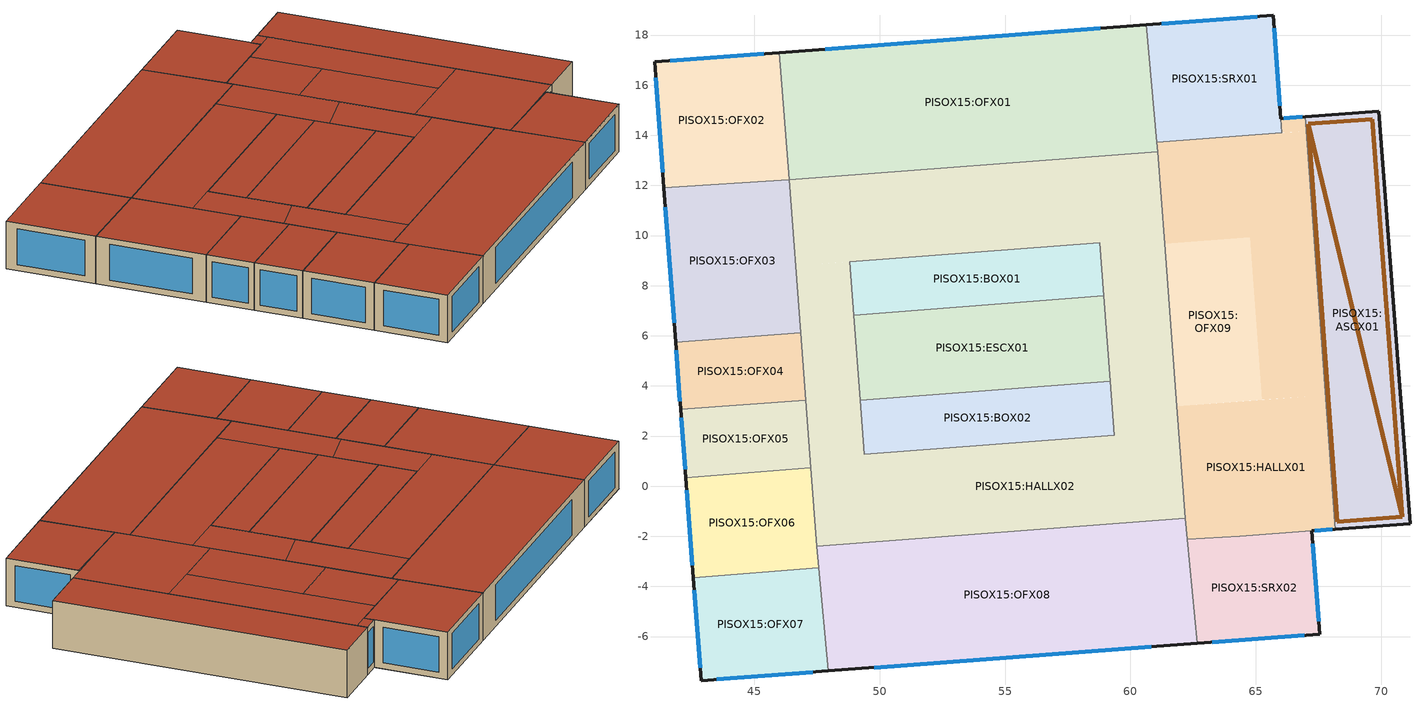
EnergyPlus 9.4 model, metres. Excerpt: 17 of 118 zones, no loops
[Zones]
PISOX15:BOX01
 floor to PISOX3to14:BOX01 (Gertrudis Floor_Reversed_Rev): 58.94,7.6 48.97,6.82 48.81,8.96 58.78,9.71 z10
 wall to PISOX15:HALLX02 (Tabique Interior_Sin_Aislacion): 58.94,7.6 58.78,9.71 48.81,8.96 48.97,6.82 z10:12.75
 wall to PISOX15:ESCX01 (Tabique Interior_Sin_Aislacion): 48.97,6.82 58.94,7.6 z10:12.75
 roof outside (CZ3 Non-Res Roof Ins Entirely above Deck R-19.9c.i. (3.5c.i.) U-.048 (.273)): 48.97,6.82 58.94,7.6 58.78,9.71 48.81,8.96 z12.75
PISOX15:HALLX02
 floor to PISOX3to14:HALLX02 (Gertrudis Floor_Reversed_Rev): 61.92,2.23 59.36,2.03 59,6.75 61.54,7.4 z10; 62.19,-1.29 49.65,-2.23 49.38,1.28 61.92,2.23 z10; 49.65,-2.23 47.48,-2.39 47.02,3.7 49.16,4.24 z10; 49.16,4.24 47.02,3.7 46.64,8.8 48.81,8.96 z10; 58.78,9.71 46.64,8.8 46.38,12.23 58.52,13.15 z10; 61.54,7.4 59,6.75 58.52,13.15 61.09,13.34 z10
 wall to PISOX15:HALLX01 (Tabique Interior_Sin_Aislacion): 61.36,9.67 61.09,13.34 / 62.19,-1.29 61.85,3.19 z10:12.75
 wall to PISOX15:OFX01 (Tabique Interior_Sin_Aislacion): 61.09,13.34 46.38,12.23 z10:12.75
 wall to PISOX15:OFX03 (Tabique Interior_Sin_Aislacion): 46.38,12.23 46.84,6.11 z10:12.75
 wall to PISOX15:OFX04 (Tabique Interior_Sin_Aislacion): 46.84,6.11 47.04,3.42 z10:12.75
 wall to PISOX15:OFX05 (Tabique Interior_Sin_Aislacion): 47.04,3.42 47.25,0.73 z10:12.75
 wall to PISOX15:OFX06 (Tabique Interior_Sin_Aislacion): 47.25,0.73 47.48,-2.39 z10:12.75
 wall to PISOX15:OFX08 (Tabique Interior_Sin_Aislacion): 47.48,-2.39 62.19,-1.29 z10:12.75
 wall to PISOX15:OFX09 (Tabique Interior_Sin_Aislacion): 61.85,3.19 61.36,9.67 z10:12.75
 wall to PISOX15:ESCX01 (Tabique Interior_Sin_Aislacion): 58.94,7.6 59.2,4.18 / 49.22,3.43 48.97,6.82 z10:12.75
 wall to PISOX15:BOX02 (Tabique Interior_Sin_Aislacion): 59.2,4.18 59.36,2.03 49.38,1.28 49.22,3.43 z10:12.75
 roof outside (CZ3 Non-Res Roof Ins Entirely above Deck R-19.9c.i. (3.5c.i.) U-.048 (.273)): 59.36,2.03 61.92,2.23 61.54,7.4 59,6.75 z12.75; 49.65,-2.23 62.19,-1.29 61.92,2.23 49.38,1.28 z12.75; 47.48,-2.39 49.65,-2.23 49.16,4.24 47.02,3.7 z12.75; 47.02,3.7 49.16,4.24 48.81,8.96 46.64,8.8 z12.75; 46.64,8.8 58.78,9.71 58.52,13.15 46.38,12.23 z12.75; 59,6.75 61.54,7.4 61.09,13.34 58.52,13.15 z12.75
PISOX15:HALLX01
 floor to PISOX3to14:HALLX01 (Gertrudis Floor_Reversed_Rev): 67.02,14.16 66.04,14.09 66,14.67 66.98,14.74 z10; 64.76,9.93 61.36,9.67 61.05,13.73 64.45,13.97 z10; 67.78,3.64 65.24,3.45 64.45,13.97 67.02,14.16 z10; 68.16,-1.72 64.35,-2 62.27,-2.12 62.19,-1.29 61.85,3.19 67.78,3.64 z10
 wall outside (CZ3 Non-Res Wall Steel-Framed R-13.1+R-4c.i. (2.3+0.7c.i.) U-.084 (.479)): 66.98,14.74 66,14.67 / 67.24,-1.79 68.16,-1.72 z10:12.75
 wall to PISOX15:ASCX01 (Tabique Interior_Sin_Aislacion): 68.16,-1.72 66.98,14.74 z10:12.75
 wall to PISOX15:SRX01 (Tabique Interior_Sin_Aislacion): 66,14.67 66.04,14.09 61.05,13.73 z10:12.75
 wall to PISOX15:OFX01 (Tabique Interior_Sin_Aislacion): 61.05,13.73 61.09,13.34 z10:12.75
 wall to PISOX15:OFX08 (Tabique Interior_Sin_Aislacion): 62.19,-1.29 62.27,-2.12 z10:12.75
 wall to PISOX15:SRX02 (Tabique Interior_Sin_Aislacion): 62.27,-2.12 64.35,-2 67.24,-1.79 z10:12.75
 window (CZ3 Non-Res Vertical Metal framing - All other U-.65 (3.69) - 1001): 66.85,14.73 66.12,14.68 / 67.35,-1.78 68.05,-1.72 z10.34:12.41
 roof outside (CZ3 Non-Res Roof Ins Entirely above Deck R-19.9c.i. (3.5c.i.) U-.048 (.273)): 61.36,9.67 64.76,9.93 64.45,13.97 61.05,13.73 z12.75; 66.04,14.09 67.02,14.16 66.98,14.74 66,14.67 z12.75; 65.24,3.45 67.78,3.64 67.02,14.16 64.45,13.97 z12.75; 62.27,-2.12 64.35,-2 68.16,-1.72 67.78,3.64 61.85,3.19 62.19,-1.29 z12.75
PISOX15:ASCX01
 floor to PISOX3to14:ASCX01 (Gertrudis Floor_Reversed_Rev): 71.15,-1.49 68.16,-1.72 66.98,14.74 69.92,14.96 z10
 wall outside (CZ3 Non-Res Wall Steel-Framed R-13.1+R-4c.i. (2.3+0.7c.i.) U-.084 (.479)): 68.16,-1.72 71.15,-1.49 69.92,14.96 66.98,14.74 z10:12.75
 door inside (IRTSurface): 70.84,-1.22 67.1,14.46 69.65,14.65 z10; 70.84,-1.22 68.24,-1.42 67.1,14.44 z10
 roof outside (CZ3 Non-Res Roof Ins Entirely above Deck R-19.9c.i. (3.5c.i.) U-.048 (.273)): 68.16,-1.72 71.15,-1.49 69.92,14.96 66.98,14.74 z12.75
PISOX15:OFX09
 floor to PISOX3to14:OFX09 (Gertrudis Floor_Reversed_Rev): 65.24,3.45 61.85,3.19 61.36,9.67 64.76,9.93 z10
 roof outside (CZ3 Non-Res Roof Ins Entirely above Deck R-19.9c.i. (3.5c.i.) U-.048 (.273)): 61.85,3.19 65.24,3.45 64.76,9.93 61.36,9.67 z12.75
PISOX15:ESCX01
 floor to PISOX3to14:ESCX01 (Gertrudis Floor_Reversed_Rev): 59.2,4.18 49.22,3.43 48.97,6.82 58.94,7.6 z10
 wall to PISOX15:BOX02 (Tabique Interior_Sin_Aislacion): 49.22,3.43 59.2,4.18 z10:12.75
 roof outside (CZ3 Non-Res Roof Ins Entirely above Deck R-19.9c.i. (3.5c.i.) U-.048 (.273)): 49.22,3.43 59.2,4.18 58.94,7.6 48.97,6.82 z12.75
PISOX15:BOX02
 floor to PISOX3to14:BOX02 (Gertrudis Floor_Reversed_Rev): 59.36,2.03 49.38,1.28 49.22,3.43 59.2,4.18 z10
 roof outside (CZ3 Non-Res Roof Ins Entirely above Deck R-19.9c.i. (3.5c.i.) U-.048 (.273)): 49.38,1.28 59.36,2.03 59.2,4.18 49.22,3.43 z12.75
PISOX15:SRX02
 floor to PISOX3to14:SRX02 (Gertrudis Floor_Reversed_Rev): 67.24,-1.85 64.35,-2 67.24,-1.79 z10; 67.55,-5.9 62.66,-6.27 62.27,-2.12 67.24,-1.85 z10
 wall outside (CZ3 Non-Res Wall Steel-Framed R-13.1+R-4c.i. (2.3+0.7c.i.) U-.084 (.479)): 62.66,-6.27 67.55,-5.9 67.24,-1.79 z10:12.75
 wall to PISOX15:OFX08 (Tabique Interior_Sin_Aislacion): 62.27,-2.12 62.66,-6.27 z10:12.75
 window (CZ3 Non-Res Vertical Metal framing - All other U-.65 (3.69) - 1001): 63.27,-6.22 66.94,-5.94 / 67.51,-5.39 67.28,-2.3 z10.34:12.41
 roof outside (CZ3 Non-Res Roof Ins Entirely above Deck R-19.9c.i. (3.5c.i.) U-.048 (.273)): 64.35,-2 67.24,-1.85 67.24,-1.79 z12.75; 62.66,-6.27 67.55,-5.9 67.24,-1.85 62.27,-2.12 z12.75
PISOX15:OFX08
 floor to PISOX3to14:OFX08 (Gertrudis Floor_Reversed_Rev): 62.66,-6.27 47.95,-7.37 47.48,-2.39 62.19,-1.29 z10
 wall outside (CZ3 Non-Res Wall Steel-Framed R-13.1+R-4c.i. (2.3+0.7c.i.) U-.084 (.479)): 47.95,-7.37 62.66,-6.27 z10:12.75
 wall to PISOX15:OFX06 (Tabique Interior_Sin_Aislacion): 47.48,-2.39 47.56,-3.26 z10:12.75
 wall to PISOX15:OFX07 (Tabique Interior_Sin_Aislacion): 47.56,-3.26 47.95,-7.37 z10:12.75
 window (CZ3 Non-Res Vertical Metal framing - All other U-.65 (3.69) - 1001): 49.79,-7.23 60.83,-6.4 z10.34:12.41
 roof outside (CZ3 Non-Res Roof Ins Entirely above Deck R-19.9c.i. (3.5c.i.) U-.048 (.273)): 47.95,-7.37 62.66,-6.27 62.19,-1.29 47.48,-2.39 z12.75
PISOX15:OFX06
 floor to PISOX3to14:OFX06 (Gertrudis Floor_Reversed_Rev): 47.55,-3.26 42.56,-3.65 42.26,0.34 47.25,0.73 z10
 wall outside (CZ3 Non-Res Wall Steel-Framed R-13.1+R-4c.i. (2.3+0.7c.i.) U-.084 (.479)): 42.26,0.34 42.56,-3.65 z10:12.75
 wall to PISOX15:OFX05 (Tabique Interior_Sin_Aislacion): 47.25,0.73 42.26,0.34 z10:12.75
 wall to PISOX15:OFX07 (Tabique Interior_Sin_Aislacion): 42.56,-3.65 47.56,-3.26 z10:12.75
 window (CZ3 Non-Res Vertical Metal framing - All other U-.65 (3.69) - 1001): 42.3,-0.16 42.52,-3.15 z10.34:12.41
 roof outside (CZ3 Non-Res Roof Ins Entirely above Deck R-19.9c.i. (3.5c.i.) U-.048 (.273)): 42.56,-3.65 47.55,-3.26 47.25,0.73 42.26,0.34 z12.75
PISOX15:OFX07
 floor to PISOX3to14:OFX07 (Gertrudis Floor_Reversed_Rev): 47.95,-7.37 42.87,-7.75 42.56,-3.65 47.56,-3.26 z10
 wall outside (CZ3 Non-Res Wall Steel-Framed R-13.1+R-4c.i. (2.3+0.7c.i.) U-.084 (.479)): 42.56,-3.65 42.87,-7.75 47.95,-7.37 z10:12.75
 window (CZ3 Non-Res Vertical Metal framing - All other U-.65 (3.69) - 1001): 42.6,-4.16 42.83,-7.24 / 43.5,-7.71 47.32,-7.42 z10.34:12.41
 roof outside (CZ3 Non-Res Roof Ins Entirely above Deck R-19.9c.i. (3.5c.i.) U-.048 (.273)): 42.87,-7.75 47.95,-7.37 47.56,-3.26 42.56,-3.65 z12.75
PISOX15:OFX05
 floor to PISOX3to14:OFX05 (Gertrudis Floor_Reversed_Rev): 47.25,0.73 42.26,0.34 42.06,3.06 47.04,3.42 z10
 wall outside (CZ3 Non-Res Wall Steel-Framed R-13.1+R-4c.i. (2.3+0.7c.i.) U-.084 (.479)): 42.06,3.06 42.26,0.34 z10:12.75
 wall to PISOX15:OFX04 (Tabique Interior_Sin_Aislacion): 47.04,3.42 42.06,3.06 z10:12.75
 window (CZ3 Non-Res Vertical Metal framing - All other U-.65 (3.69) - 1001): 42.08,2.72 42.23,0.68 z10.34:12.41
 roof outside (CZ3 Non-Res Roof Ins Entirely above Deck R-19.9c.i. (3.5c.i.) U-.048 (.273)): 42.26,0.34 47.25,0.73 47.04,3.42 42.06,3.06 z12.75
PISOX15:OFX04
 floor to PISOX3to14:OFX04 (Gertrudis Floor_Reversed_Rev): 47.04,3.42 42.06,3.06 41.85,5.75 46.84,6.11 z10
 wall outside (CZ3 Non-Res Wall Steel-Framed R-13.1+R-4c.i. (2.3+0.7c.i.) U-.084 (.479)): 41.85,5.75 42.06,3.06 z10:12.75
 wall to PISOX15:OFX03 (Tabique Interior_Sin_Aislacion): 46.84,6.11 41.85,5.75 z10:12.75
 window (CZ3 Non-Res Vertical Metal framing - All other U-.65 (3.69) - 1001): 41.88,5.42 42.03,3.4 z10.34:12.41
 roof outside (CZ3 Non-Res Roof Ins Entirely above Deck R-19.9c.i. (3.5c.i.) U-.048 (.273)): 42.06,3.06 47.04,3.42 46.84,6.11 41.85,5.75 z12.75
PISOX15:OFX03
 floor to PISOX3to14:OFX03 (Gertrudis Floor_Reversed_Rev): 46.84,6.11 41.85,5.75 41.39,11.9 46.38,12.23 z10
 wall outside (CZ3 Non-Res Wall Steel-Framed R-13.1+R-4c.i. (2.3+0.7c.i.) U-.084 (.479)): 41.39,11.9 41.85,5.75 z10:12.75
 wall to PISOX15:OFX02 (Tabique Interior_Sin_Aislacion): 46.38,12.23 41.39,11.9 z10:12.75
 window (CZ3 Non-Res Vertical Metal framing - All other U-.65 (3.69) - 1001): 41.45,11.14 41.8,6.52 z10.34:12.41
 roof outside (CZ3 Non-Res Roof Ins Entirely above Deck R-19.9c.i. (3.5c.i.) U-.048 (.273)): 41.85,5.75 46.84,6.11 46.38,12.23 41.39,11.9 z12.75
PISOX15:OFX02
 floor to PISOX3to14:OFX02 (Gertrudis Floor_Reversed_Rev): 46.38,12.23 41.39,11.9 41.01,16.93 45.99,17.3 z10
 wall outside (CZ3 Non-Res Wall Steel-Framed R-13.1+R-4c.i. (2.3+0.7c.i.) U-.084 (.479)): 45.99,17.3 41.01,16.93 41.39,11.9 z10:12.75
 wall to PISOX15:OFX01 (Tabique Interior_Sin_Aislacion): 46.38,12.23 45.99,17.3 z10:12.75
 window (CZ3 Non-Res Vertical Metal framing - All other U-.65 (3.69) - 1001): 45.37,17.25 41.63,16.97 / 41.06,16.3 41.34,12.53 z10.34:12.41
 roof outside (CZ3 Non-Res Roof Ins Entirely above Deck R-19.9c.i. (3.5c.i.) U-.048 (.273)): 41.39,11.9 46.38,12.23 45.99,17.3 41.01,16.93 z12.75
PISOX15:OFX01
 floor to PISOX3to14:OFX01 (Gertrudis Floor_Reversed_Rev): 61.09,13.34 46.38,12.23 45.99,17.3 60.62,18.4 z10
 wall outside (CZ3 Non-Res Wall Steel-Framed R-13.1+R-4c.i. (2.3+0.7c.i.) U-.084 (.479)): 60.62,18.4 45.99,17.3 z10:12.75
 wall to PISOX15:SRX01 (Tabique Interior_Sin_Aislacion): 61.05,13.73 60.62,18.4 z10:12.75
 window (CZ3 Non-Res Vertical Metal framing - All other U-.65 (3.69) - 1001): 58.8,18.26 47.82,17.44 z10.34:12.41
 roof outside (CZ3 Non-Res Roof Ins Entirely above Deck R-19.9c.i. (3.5c.i.) U-.048 (.273)): 46.38,12.23 61.09,13.34 60.62,18.4 45.99,17.3 z12.75
PISOX15:SRX01
 floor to PISOX3to14:SRX01 (Gertrudis Floor_Reversed_Rev): 66.04,14.09 61.05,13.73 60.62,18.4 65.69,18.78 z10
 wall outside (CZ3 Non-Res Wall Steel-Framed R-13.1+R-4c.i. (2.3+0.7c.i.) U-.084 (.479)): 66,14.67 65.69,18.78 60.62,18.4 z10:12.75
 window (CZ3 Non-Res Vertical Metal framing - All other U-.65 (3.69) - 1001): 65.96,15.18 65.73,18.27 / 65.06,18.73 61.26,18.45 z10.34:12.41
 roof outside (CZ3 Non-Res Roof Ins Entirely above Deck R-19.9c.i. (3.5c.i.) U-.048 (.273)): 61.05,13.73 66.04,14.09 65.69,18.78 60.62,18.4 z12.75
[Building]
Building: North Axis {deg}=0; Terrain=Suburbs; Loads Convergence Tolerance Value {W}=0.04; Temperature Convergence Tolerance Value {deltaC}=0.4; Solar Distribution=FullExterior; Maximum Number of Warmup Days=25; Minimum Number of Warmup Days=6
[Site:Location]
GERTUDRIS (01-01:31-12)  (01-01:31-12): Latitude {deg}=-33.38; Longitude {deg}=-70.78; Time Zone {hr}=-4; Elevation {m}=474
[SizingPeriod:DesignDay] Day of Month=15; Humidity Condition Type=WetBulb; Barometric Pressure {Pa}=95758.8; Wind Direction {deg}=0; Rain Indicator=No; Snow Indicator=No
Name | Month | Day Type | Maximum Dry-Bulb Temperature {C} | Daily Dry-Bulb Temperature Range {deltaC} | Wetbulb or DewPoint at Maximum Dry-Bulb {C} | Wind Speed {m/s} | Daylight Saving Time Indicator | Solar Model Indicator | Sky Clearness
Summer Design Day in GERTUDRIS (01-01:31-12) Jun | 6 | SummerDesignDay | 31.8 | 17 | 17.6 | 0 | Yes | ASHRAEClearSky | 0.98
Winter Design Day in GERTUDRIS (01-01:31-12) | 7 | WinterDesignDay | -1.1 | 0 | -1.1 | 7.3 | No |  | 0
[Site:GroundTemperature:BuildingSurface]
18, 18, 18, 18, 18, 18, 18, 18, 18, 18, 18, 18
[Site:GroundTemperature:FCfactorMethod]
January Ground Temperature {C}=18.03; February Ground Temperature {C}=20.05; March Ground Temperature {C}=20.54; April Ground Temperature {C}=19.99; May Ground Temperature {C}=17.11; June Ground Temperature {C}=13.95; July Ground Temperature {C}=11.03; August Ground Temperature {C}=8.95; September Ground Temperature {C}=8.41; October Ground Temperature {C}=9.49; November Ground Temperature {C}=11.96; December Ground Temperature {C}=15.03
[Site:GroundTemperature:Shallow]
14, 14, 14, 14, 14, 14, 14, 14, 14, 14, 14, 14
[Site:GroundTemperature:Deep]
14, 14, 14, 14, 14, 14, 14, 14, 14, 14, 14, 14
[Site:GroundReflectance]
0.2, 0.2, 0.2, 0.2, 0.2, 0.2, 0.2, 0.2, 0.2, 0.2, 0.2, 0.2
[Site:GroundReflectance:SnowModifier]
2, 2
[Material] Roughness=Rough; Thermal Absorptance=0.9
Name | Thickness {m} | Conductivity {W/m-K} | Density {kg/m3} | Specific Heat {J/kg-K} | Solar Absorptance | Visible Absorptance
Hormigon Armado Normal Nch853_.15 | 0.15 | 1.63 | 2400 | 920 | 0.6 | 0.6
Sobrelosa_.05 | 0.05 | 0.55 | 1400 | 1000 | 0.6 | 0.6
Terminacion_.01 | 0.01 | 0.5 | 1300 | 1000 | 0.7 | 0.7
Board insulation (Glass fiber board)_.1268 | 0.1268 | 0.036 | 160 | 840 | 0.7 | 0.7
Metal deck_.01 | 0.01 | 45.28 | 7824 | 500 | 0.7 | 0.7
Gypsum Plasterboard_.015 | 0.015 | 0.25 | 900 | 1000 | 0.5 | 0.5
0.75 in. Stucco_.019 | 0.019 | 1.3521 | 1858 | 840 | 0.7 | 0.7
0.625 in. gypsum board_.0159 | 0.0159 | 0.16 | 640 | 1150 | 0.7 | 0.7
Board insulation (Glass fiber board)_.0187 | 0.0187 | 0.036 | 160 | 840 | 0.7 | 0.7
Board insulation (Glass fiber board)_.0661 | 0.0661 | 0.036 | 160 | 840 | 0.7 | 0.7
[Material:NoMass]
7_RVAL_2: Roughness=Rough; Thermal Resistance {m2-K/W}=0.18; Thermal Absorptance=0.9; Solar Absorptance=0.7; Visible Absorptance=0.7
[Material:InfraredTransparent]
IRTMaterial
[WindowMaterial:SimpleGlazingSystem]
Simple CZ3 Non-Res Vertical Metal framing - All other U-.65 (3.69) - 1001: U-Factor {W/m2-K}=2.84; Solar Heat Gain Coefficient=0.4; Visible Transmittance=0.323
[Construction]
IRTSurface: IRTMaterial
Gertrudis Floor_Reversed_Rev: Hormigon Armado Normal Nch853_.15, Sobrelosa_.05, Terminacion_.01
CZ3 Non-Res Roof Ins Entirely above Deck R-19.9c.i. (3.5c.i.) U-.048 (.273): Board insulation (Glass fiber board)_.1268, Metal deck_.01
Tabique Interior_Sin_Aislacion: Gypsum Plasterboard_.015, 7_RVAL_2, Gypsum Plasterboard_.015
CZ3 Non-Res Wall Steel-Framed R-13.1+R-4c.i. (2.3+0.7c.i.) U-.084 (.479): 0.75 in. Stucco_.019, 0.625 in. gypsum board_.0159, Board insulation (Glass fiber board)_.0661, Board insulation (Glass fiber board)_.0187, 0.625 in. gypsum board_.0159
CZ3 Non-Res Vertical Metal framing - All other U-.65 (3.69) - 1001: Simple CZ3 Non-Res Vertical Metal framing - All other U-.65 (3.69) - 1001
[Zone] Type=1; Multiplier=1; Zone Inside Convection Algorithm=TARP; Part of Total Floor Area=Yes
Name | Volume {m3} | Floor Area {m2}
PISOX15:BOX01 | 58.6438 | 21.325
PISOX15:HALLX02 | 383.1822 | 139.339
PISOX15:HALLX01 | 201.147 | 73.1444
PISOX15:ASCX01 | 134.9906 | 7.9871
PISOX15:OFX09 | 60.8191 | 22.116
PISOX15:ESCX01 | 93.9812 | 34.175
PISOX15:BOX02 | 59.125 | 21.5
PISOX15:SRX02 | 56.1717 | 20.4261
PISOX15:OFX08 | 202.8125 | 73.75
PISOX15:OFX06 | 55.0207 | 20.0075
PISOX15:OFX07 | 57.3753 | 20.8638
PISOX15:OFX05 | 37.3106 | 13.5675
PISOX15:OFX04 | 37.125 | 13.5
PISOX15:OFX03 | 84.5786 | 30.7559
PISOX15:OFX02 | 69.5366 | 25.286
PISOX15:OFX01 | 205.6372 | 74.7772
PISOX15:SRX01 | 65.1866 | 23.7042
[People] Number of People Calculation Method=Area/Person; Fraction Radiant=0.3; Sensible Heat Fraction=AutoCalculate; Carbon Dioxide Generation Rate {m3/s-W}=3.82e-08; Enable ASHRAE 55 Comfort Warnings=Yes; Mean Radiant Temperature Calculation Type=ZoneAveraged; Work Efficiency Schedule=Work efficiency; Clothing Insulation Calculation Method=ClothingInsulationSchedule; Air Velocity Schedule=Default Air Velocity for Comfort Calculations
Name | Zone or ZoneList | Number of People Schedule | Zone Floor Area per Person {m2/person} | Activity Level Schedule | Clothing Insulation Schedule
People PISOX15:HALLX02 | PISOX15:HALLX02 | Office_OpenOff_Occ | 10 | Activity Schedule 36176 | Clothing Schedule 36176
People PISOX15:HALLX01 | PISOX15:HALLX01 | Office_OpenOff_Occ | 10 | Activity Schedule 36194 | Clothing Schedule 36194
People PISOX15:OFX09 | PISOX15:OFX09 | Office_OpenOff_Occ | 10 | Activity Schedule 36218 | Clothing Schedule 36218
People PISOX15:SRX02 | PISOX15:SRX02 | Office_WkshpSS_Occ | 4 | Activity Schedule 36239 | Clothing Schedule 36239
People PISOX15:OFX08 | PISOX15:OFX08 | Office_OpenOff_Occ | 10 | Activity Schedule 36247 | Clothing Schedule 36247
People PISOX15:OFX06 | PISOX15:OFX06 | Office_OpenOff_Occ | 10 | Activity Schedule 36256 | Clothing Schedule 36256
People PISOX15:OFX07 | PISOX15:OFX07 | Office_OpenOff_Occ | 10 | Activity Schedule 36264 | Clothing Schedule 36264
People PISOX15:OFX05 | PISOX15:OFX05 | Office_OpenOff_Occ | 10 | Activity Schedule 36271 | Clothing Schedule 36271
People PISOX15:OFX04 | PISOX15:OFX04 | Office_OpenOff_Occ | 10 | Activity Schedule 36278 | Clothing Schedule 36278
People PISOX15:OFX03 | PISOX15:OFX03 | Office_OpenOff_Occ | 10 | Activity Schedule 36285 | Clothing Schedule 36285
People PISOX15:OFX02 | PISOX15:OFX02 | Office_OpenOff_Occ | 10 | Activity Schedule 36292 | Clothing Schedule 36292
People PISOX15:OFX01 | PISOX15:OFX01 | Office_OpenOff_Occ | 10 | Activity Schedule 36299 | Clothing Schedule 36299
People PISOX15:SRX01 | PISOX15:SRX01 | Office_WkshpSS_Occ | 4 | Activity Schedule 36307 | Clothing Schedule 36307
[Lights] Schedule=Office_OpenOff_Iluminacion; Design Level Calculation Method=Watts/Area; Return Air Fraction=0; Fraction Radiant=0.72; Fraction Visible=0.18; Fraction Replaceable=1
Name | Zone or ZoneList | Watts per Zone Floor Area {W/m2}
PISOX15:BOX01 General lighting | PISOX15:BOX01 | 6.8
PISOX15:HALLX02 General lighting | PISOX15:HALLX02 | 9.68
PISOX15:HALLX01 General lighting | PISOX15:HALLX01 | 9.68
PISOX15:OFX09 General lighting | PISOX15:OFX09 | 10.5486
PISOX15:ESCX01 General lighting | PISOX15:ESCX01 | 7.4
PISOX15:BOX02 General lighting | PISOX15:BOX02 | 6.8
PISOX15:SRX02 General lighting | PISOX15:SRX02 | 13.2
PISOX15:OFX08 General lighting | PISOX15:OFX08 | 10.5486
PISOX15:OFX06 General lighting | PISOX15:OFX06 | 10.5486
PISOX15:OFX07 General lighting | PISOX15:OFX07 | 10.5486
PISOX15:OFX05 General lighting | PISOX15:OFX05 | 10.5486
PISOX15:OFX04 General lighting | PISOX15:OFX04 | 10.5486
PISOX15:OFX03 General lighting | PISOX15:OFX03 | 10.5486
PISOX15:OFX02 General lighting | PISOX15:OFX02 | 10.5486
PISOX15:OFX01 General lighting | PISOX15:OFX01 | 10.5486
PISOX15:SRX01 General lighting | PISOX15:SRX01 | 13.2
[OtherEquipment] Fuel Type=Electricity; Schedule=Office_OpenOff_Iluminacion; Design Level Calculation Method=Watts/Area; Power per Zone Floor Area {W/m2}=15; Fraction Latent=0; Fraction Radiant=0.2; Fraction Lost=0; Carbon Dioxide Generation Rate {m3/s-W}=0
Name | Zone or ZoneList
PISOX15:OFX09 Equipment gain 1 | PISOX15:OFX09
PISOX15:SRX02 Equipment gain 1 | PISOX15:SRX02
PISOX15:OFX08 Equipment gain 1 | PISOX15:OFX08
PISOX15:OFX06 Equipment gain 1 | PISOX15:OFX06
PISOX15:OFX07 Equipment gain 1 | PISOX15:OFX07
PISOX15:OFX05 Equipment gain 1 | PISOX15:OFX05
PISOX15:OFX04 Equipment gain 1 | PISOX15:OFX04
PISOX15:OFX03 Equipment gain 1 | PISOX15:OFX03
PISOX15:OFX02 Equipment gain 1 | PISOX15:OFX02
PISOX15:OFX01 Equipment gain 1 | PISOX15:OFX01
PISOX15:SRX01 Equipment gain 1 | PISOX15:SRX01
[ZoneInfiltration:DesignFlowRate] Schedule=On 24/7; Design Flow Rate Calculation Method=Flow/zone; Constant Term Coefficient=1; Temperature Term Coefficient=0; Velocity Term Coefficient=0; Velocity Squared Term Coefficient=0
Name | Zone or ZoneList | Design Flow Rate {m3/s}
PISOX15:BOX01 Infiltration | PISOX15:BOX01 | 0.004887
PISOX15:HALLX02 Infiltration | PISOX15:HALLX02 | 0.031932
PISOX15:HALLX01 Infiltration | PISOX15:HALLX01 | 0.016762
PISOX15:ASCX01 Infiltration | PISOX15:ASCX01 | 0.011249
PISOX15:OFX09 Infiltration | PISOX15:OFX09 | 0.005068
PISOX15:ESCX01 Infiltration | PISOX15:ESCX01 | 0.007832
PISOX15:BOX02 Infiltration | PISOX15:BOX02 | 0.004927
PISOX15:SRX02 Infiltration | PISOX15:SRX02 | 0.004681
PISOX15:OFX08 Infiltration | PISOX15:OFX08 | 0.016901
PISOX15:OFX06 Infiltration | PISOX15:OFX06 | 0.004585
PISOX15:OFX07 Infiltration | PISOX15:OFX07 | 0.004781
PISOX15:OFX05 Infiltration | PISOX15:OFX05 | 0.003109
PISOX15:OFX04 Infiltration | PISOX15:OFX04 | 0.003094
PISOX15:OFX03 Infiltration | PISOX15:OFX03 | 0.007048
PISOX15:OFX02 Infiltration | PISOX15:OFX02 | 0.005795
PISOX15:OFX01 Infiltration | PISOX15:OFX01 | 0.017136
PISOX15:SRX01 Infiltration | PISOX15:SRX01 | 0.005432
[Exterior:Lights]
ILU Exterior: Schedule=Exterior Lighting; Design Level {W}=2100; Control Option=ScheduleNameOnly
[Exterior:FuelEquipment] Fuel Use Type=Electricity; Schedule=Dispo_VRV
Name | Design Level {W}
INY PARKING | 7200
EXT PARKING | 39000
EXT RESTROOM | 5190
EXT KITCHENETTE | 1250
[Schedule:Compact]
Work efficiency: Through: 12/31, For: AllDays, Until: 24:00, 0
On 24/7: Through: 12/31, For: AllDays, Until: 24:00, 1
Office_OpenOff_Occ: Through: 31 Dec, For: Weekdays SummerDesignDay, Until: 07:00, 0, Until: 08:00, 0.25, Until: 09:00, 0.5, Until: 12:00, 1, Until: 14:00, 0.75, Until: 17:00, 1, Until: 18:00, 0.5, Until: 19:00, 0.25, Until: 24:00, 0, For: Weekends, Until: 24:00, 0, For: Holidays, Until: 24:00, 0, For: WinterDesignDay AllOtherDays, Until: 24:00, 0
Office_WkshpSS_Occ: Through: 31 Dec, For: Weekdays SummerDesignDay, Until: 07:00, 0, Until: 08:00, 0.25, Until: 09:00, 0.5, Until: 12:00, 1, Until: 14:00, 0.75, Until: 17:00, 1, Until: 18:00, 0.5, Until: 19:00, 0.25, Until: 24:00, 0, For: Weekends Holidays, Until: 24:00, 0, For: WinterDesignDay AllOtherDays, Until: 24:00, 0
Default Air Velocity for Comfort Calculations: Through: 12/31, For: AllDays, Until: 24:00, 0.137
Office_OpenOff_Iluminacion: Through: 31 Dec, For: Weekdays SummerDesignDay, Until: 08:00, 0, Until: 18:00, 1, Until: 24:00, 0, For: Weekends, Until: 24:00, 0, For: Holidays, Until: 24:00, 0, For: WinterDesignDay AllOtherDays, Until: 24:00, 0
Activity Schedule 36176; Activity Schedule 36194; Activity Schedule 36218; Activity Schedule 36239; Activity Schedule 36247; Activity Schedule 36256; Activity Schedule 36264; Activity Schedule 36271; Activity Schedule 36278; Activity Schedule 36285; Activity Schedule 36292; Activity Schedule 36299; Activity Schedule 36307: Through: 12/31, For: AllDays, Until: 24:00, 108
Clothing Schedule 36176; Clothing Schedule 36194; Clothing Schedule 36218; Clothing Schedule 36239; Clothing Schedule 36247; Clothing Schedule 36256; Clothing Schedule 36264; Clothing Schedule 36271; Clothing Schedule 36278; Clothing Schedule 36285; Clothing Schedule 36292; Clothing Schedule 36299; Clothing Schedule 36307: Through: 4/1, For: AllDays, Until: 24:00, .5, Through: 9/30, For: AllDays, Until: 24:00, 1, Through: 12/31, For: AllDays, Until: 24:00, .5
Dispo_VRV: Through: 12/31, For: Weekdays SummerDesignDay, Until: 08:00, 0, Until: 18:00, 1, Until: 24:00, 0, For: Weekends AllOtherDays, Until: 24:00, 0
Exterior Lighting: Through: 12/31, For: Weekdays, Until: 19:00, 0, Until: 24:00, 1, For: Weekends AllOtherDays, Until: 19:00, 0, Until: 24:00, 1
